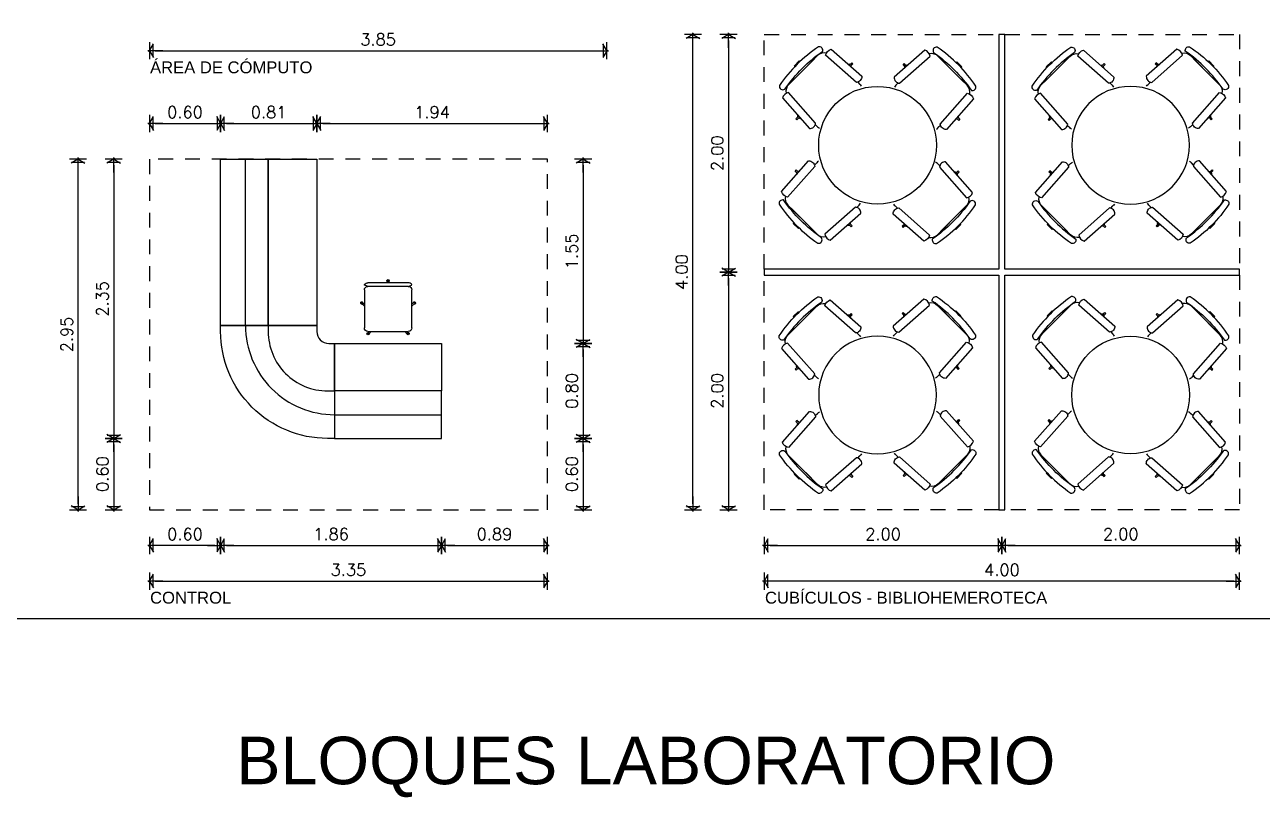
# Model space of a CAD drawing. Header units: millimetres. Extents: x 0 to 53.7, y -32.2 to -5.1.
# Drawn here: x 16.47 to 26.88, y -18.73 to -12.23 of the extents above; entities that cross this region are included whole.
import ezdxf

# ---------------------------------------------------------------- set-up
doc = ezdxf.new("R2010")
doc.units = ezdxf.units.MM
doc.header["$MEASUREMENT"] = 0
doc.linetypes.add('consulta externa$0$HIDDEN2', pattern=[4.7625, 3.175, -1.5875])
doc.linetypes.add('HIDDEN2', pattern=[0.1875, 0.125, -0.0625])
for name, color, linetype in [('Can', 6, 'Continuous'), ('Cot', 8, 'Continuous'), ('Mob', 8, 'Continuous'), ('Proy', 9, 'HIDDEN2'), ('Tex', 2, 'Continuous')]:
    doc.layers.add(name, color=color, linetype=linetype)
doc.styles.add('ARIAL', font='arial.ttf')
doc.styles.add('ROMANS', font='romans.shx')
doc.dimstyles.new('PAÑO', dxfattribs={"dimscale": 0.5, "dimtxt": 0.2, "dimasz": 0.1, "dimexe": 0.18, "dimexo": 0.0625, "dimgap": 0.09, "dimtad": 1, "dimzin": 0, "dimdsep": 46, "dimtxsty": 'ROMANS', "dimblk1": 'COTP', "dimblk2": 'COTP', "dimsah": 1, "dimcen": 0.09, "dimse1": 1, "dimse2": 1, "dimclrd": 256, "dimclrt": 2, "dimaunit": 1, "dimadec": 0, "dimazin": 0, "dimtfac": 1, "dimtix": 1, "dimtmove": 2, "dimatfit": 0, "dimldrblk": 'COTP', "dimfxl": 0.18, "dimtolj": 1, "dimtzin": 0, "dimarcsym": 0})

# ---------------------------------------------------------------- blocks, each defined once
blk = doc.blocks.new('consulta externa$0$A$C640750FE')
at = {"linetype": 'consulta externa$0$HIDDEN2'}
for p, q in [((0.6, -0.9), (0.6, 0)), ((-0.15, -1.65), (-1.55, -1.65))]:
    blk.add_line(p, q, dxfattribs=at)
for points in [[(0, 0), (0.4, 0), (0.4, -0.9), (0, -0.9)], [(0.4, -0.9), (0.8, -0.9), (0.8, 0), (0.4, 0)], [(-1.55, -1.05), (-0.15, -1.05), (-0.15, -1.459), (-1.55, -1.459)], [(-1.55, -1.459), (-0.15, -1.459), (-0.15, -1.859), (-1.55, -1.859)]]:
    blk.add_lwpolyline(points, close=True)
blk.add_lwpolyline([(-0.15, -1.459), (-0.15, -1.05), (-0.1, -1.05, 0.414284), (0, -0.95), (0, -0.9), (0.4, -0.9)], format="xyb")
blk.add_lwpolyline([(-0.15, -1.459), (-0.1, -1.459, 0.414214), (0.4, -0.959), (0.4, -0.9), (0.8, -0.9), (0.8, -0.959, -0.414214), (-0.1, -1.859), (-0.15, -1.859)], format="xyb", close=True)
blk.add_lwpolyline([(0.6, -0.9, -0.414214), (-0.15, -1.65)], format="xyb", dxfattribs=at)
blk = doc.blocks.new('consulta externa$0$1003')
at = {"linetype": 'Continuous', "ltscale": 0.01}
for p, q in [((-0.201, 0.225), (-0.224, 0.2)), ((-0.192, 0.217), (-0.208, 0.2)), ((-0.458, 0.163), (-0.437, 0.143)), ((-0.45, 0.172), (-0.437, 0.159)), ((-0.437, -0.17), (-0.437, 0.17)), ((-0.407, 0.2), (-0.087, 0.2)), ((-0.057, 0.17), (-0.057, -0.17)), ((-0.027, 0.17), (-0.027, -0.17)), ((-0.01, 0.006), (-0.027, 0.006)), ((-0.01, -0.006), (-0.027, -0.006)), ((-0.458, -0.163), (-0.437, -0.143)), ((-0.45, -0.172), (-0.437, -0.159)), ((-0.087, -0.2), (-0.407, -0.2)), ((-0.201, -0.225), (-0.224, -0.2)), ((-0.192, -0.217), (-0.208, -0.2))]:
    blk.add_line(p, q, dxfattribs=at)
for centre, radius, start, end in [((-0.197, 0.221), 0.01, 264.8878, 191.648), ((-0.197, 0.221), 0.006, 311.2211, 140.2792), ((-0.454, 0.168), 0.01, 352.1849, 278.8523), ((-0.454, 0.168), 0.006, 42.4427, 238.1914), ((-0.407, 0.17), 0.03, 90, 180), ((-0.087, 0.17), 0.03, 0, 90), ((-0.01, 0), 0.01, 216.8699, 143.1301), ((-0.01, 0), 0.006, 270, 90), ((-0.454, -0.168), 0.01, 81.1477, 7.8151), ((-0.454, -0.168), 0.006, 121.8086, 317.5573), ((-0.407, -0.17), 0.03, 180, 270), ((-0.087, -0.17), 0.03, 270, 0), ((-0.197, -0.221), 0.01, 168.352, 95.1122), ((-0.197, -0.221), 0.006, 219.7208, 48.7789)]:
    blk.add_arc(centre, radius, start, end, dxfattribs=at)
for points in [[(-0.057, 0.17), (-0.053, 0.186), (-0.044, 0.216), (-0.025, 0.177), (-0.027, 0.17)], [(-0.057, -0.17), (-0.053, -0.186), (-0.044, -0.216), (-0.025, -0.177), (-0.027, -0.17)]]:
    blk.add_open_spline(points, degree=3, knots=[0, 0, 0, 0, 0.03324179, 0.065201, 0.065201, 0.065201, 0.065201], dxfattribs=at)
blk = doc.blocks.new('COTP')
at = {"color": 0}
for p, q in [((-2.24, 0), (0.28, 0)), ((0, -1.45), (0, 1.45))]:
    blk.add_line(p, q, dxfattribs=at)
at = {"color": 2}
for p, q in [((0.1, -0.17), (-0.67, 1.16)), ((0.1, 0.17), (-0.67, -1.16)), ((-0.56, -1.11), (-0.56, 1.11))]:
    blk.add_line(p, q, dxfattribs=at)
blk = doc.blocks.new('*D540')
at = {"layer": 'Cot', "lineweight": -2, "transparency": 16777216}
blk.add_line((17.218, -13.409), (17.218, -15.659), dxfattribs=at)
at = {"layer": 'Defpoints', "color": 0, "transparency": 16777216}
for p in [(18.518, -13.359), (17.218, -15.709), (19.527, -15.709)]:
    blk.add_point(p, dxfattribs=at)
at = {"layer": 'Cot', "lineweight": -2, "transparency": 16777216, "xscale": 0.05, "yscale": 0.05, "zscale": 0.05}
for p, rotation in [((17.218, -13.359), 90), ((17.218, -15.709), 270)]:
    blk.add_blockref('COTP', p, dxfattribs=dict(at, rotation=rotation))
at = {"layer": 'Cot', "color": 2, "transparency": 16777216, "insert": (17.123, -14.534), "char_height": 0.1, "attachment_point": 5, "rotation": 90, "style": 'ROMANS'}
blk.add_mtext('\\A1;2.35', dxfattribs=at)
blk = doc.blocks.new('*D541')
at = {"layer": 'Cot', "lineweight": -2, "transparency": 16777216}
blk.add_line((17.218, -15.759), (17.218, -16.259), dxfattribs=at)
at = {"layer": 'Defpoints', "color": 0, "transparency": 16777216}
for p in [(19.527, -15.709), (17.218, -16.309), (17.518, -16.309)]:
    blk.add_point(p, dxfattribs=at)
at = {"layer": 'Cot', "lineweight": -2, "transparency": 16777216, "xscale": 0.05, "yscale": 0.05, "zscale": 0.05}
for p, rotation in [((17.218, -15.709), 90), ((17.218, -16.309), 270)]:
    blk.add_blockref('COTP', p, dxfattribs=dict(at, rotation=rotation))
at = {"layer": 'Cot', "color": 2, "transparency": 16777216, "insert": (17.123, -16.009), "char_height": 0.1, "attachment_point": 5, "rotation": 90, "style": 'ROMANS'}
blk.add_mtext('\\A1;0.60', dxfattribs=at)
blk = doc.blocks.new('*D542')
at = {"layer": 'Cot', "lineweight": -2, "transparency": 16777216}
blk.add_line((16.918, -16.259), (16.918, -13.409), dxfattribs=at)
at = {"layer": 'Defpoints', "color": 0, "transparency": 16777216}
for p in [(16.918, -13.359), (17.518, -13.359), (17.518, -16.309)]:
    blk.add_point(p, dxfattribs=at)
at = {"layer": 'Cot', "lineweight": -2, "transparency": 16777216, "xscale": 0.05, "yscale": 0.05, "zscale": 0.05}
for p, rotation in [((16.918, -13.359), 90), ((16.918, -16.309), 270)]:
    blk.add_blockref('COTP', p, dxfattribs=dict(at, rotation=rotation))
at = {"layer": 'Cot', "color": 2, "transparency": 16777216, "insert": (16.823, -14.834), "char_height": 0.1, "attachment_point": 5, "rotation": 90, "style": 'ROMANS'}
blk.add_mtext('\\A1;2.95', dxfattribs=at)
blk = doc.blocks.new('*D543')
at = {"layer": 'Cot', "lineweight": -2, "transparency": 16777216}
blk.add_line((21.168, -13.409), (21.168, -14.859), dxfattribs=at)
at = {"layer": 'Defpoints', "color": 0, "transparency": 16777216}
for p in [(18.927, -13.359), (19.977, -14.909), (21.168, -14.909)]:
    blk.add_point(p, dxfattribs=at)
at = {"layer": 'Cot', "lineweight": -2, "transparency": 16777216, "xscale": 0.05, "yscale": 0.05, "zscale": 0.05}
for p, rotation in [((21.168, -13.359), 90), ((21.168, -14.909), 270)]:
    blk.add_blockref('COTP', p, dxfattribs=dict(at, rotation=rotation))
at = {"layer": 'Cot', "color": 2, "transparency": 16777216, "insert": (21.073, -14.134), "char_height": 0.1, "attachment_point": 5, "rotation": 90, "style": 'ROMANS'}
blk.add_mtext('\\A1;1.55', dxfattribs=at)
blk = doc.blocks.new('*D544')
at = {"layer": 'Cot', "lineweight": -2, "transparency": 16777216}
blk.add_line((21.168, -14.959), (21.168, -15.659), dxfattribs=at)
at = {"layer": 'Defpoints', "color": 0, "transparency": 16777216}
for p in [(19.977, -14.909), (19.977, -15.709), (21.168, -15.709)]:
    blk.add_point(p, dxfattribs=at)
at = {"layer": 'Cot', "lineweight": -2, "transparency": 16777216, "xscale": 0.05, "yscale": 0.05, "zscale": 0.05}
for p, rotation in [((21.168, -14.909), 90), ((21.168, -15.709), 270)]:
    blk.add_blockref('COTP', p, dxfattribs=dict(at, rotation=rotation))
at = {"layer": 'Cot', "color": 2, "transparency": 16777216, "insert": (21.073, -15.309), "char_height": 0.1, "attachment_point": 5, "rotation": 90, "style": 'ROMANS'}
blk.add_mtext('\\A1;0.80', dxfattribs=at)
blk = doc.blocks.new('*D545')
at = {"layer": 'Cot', "lineweight": -2, "transparency": 16777216}
blk.add_line((21.168, -15.759), (21.168, -16.259), dxfattribs=at)
at = {"layer": 'Defpoints', "color": 0, "transparency": 16777216}
for p in [(19.977, -15.709), (20.868, -16.309), (21.168, -16.309)]:
    blk.add_point(p, dxfattribs=at)
at = {"layer": 'Cot', "lineweight": -2, "transparency": 16777216, "xscale": 0.05, "yscale": 0.05, "zscale": 0.05}
for p, rotation in [((21.168, -15.709), 90), ((21.168, -16.309), 270)]:
    blk.add_blockref('COTP', p, dxfattribs=dict(at, rotation=rotation))
at = {"layer": 'Cot', "color": 2, "transparency": 16777216, "insert": (21.073, -16.009), "char_height": 0.1, "attachment_point": 5, "rotation": 90, "style": 'ROMANS'}
blk.add_mtext('\\A1;0.60', dxfattribs=at)
blk = doc.blocks.new('*D546')
at = {"layer": 'Cot', "lineweight": -2, "transparency": 16777216}
blk.add_line((17.568, -13.059), (18.068, -13.059), dxfattribs=at)
at = {"layer": 'Defpoints', "color": 0, "transparency": 16777216}
for p in [(18.118, -13.059), (17.518, -13.359), (18.118, -13.359)]:
    blk.add_point(p, dxfattribs=at)
at = {"layer": 'Cot', "lineweight": -2, "transparency": 16777216, "xscale": 0.05, "yscale": 0.05, "zscale": 0.05, "rotation": 180}
blk.add_blockref('COTP', (17.518, -13.059), dxfattribs=at)
at = {"layer": 'Cot', "lineweight": -2, "transparency": 16777216, "xscale": 0.05, "yscale": 0.05, "zscale": 0.05}
blk.add_blockref('COTP', (18.118, -13.059), dxfattribs=at)
at = {"layer": 'Cot', "color": 2, "transparency": 16777216, "insert": (17.818, -12.964), "char_height": 0.1, "attachment_point": 5, "style": 'ROMANS'}
blk.add_mtext('\\A1;0.60', dxfattribs=at)
blk = doc.blocks.new('*D547')
at = {"layer": 'Cot', "lineweight": -2, "transparency": 16777216}
blk.add_line((18.168, -13.059), (18.877, -13.059), dxfattribs=at)
at = {"layer": 'Defpoints', "color": 0, "transparency": 16777216}
for p in [(18.927, -13.059), (18.118, -13.359), (18.927, -13.359)]:
    blk.add_point(p, dxfattribs=at)
at = {"layer": 'Cot', "lineweight": -2, "transparency": 16777216, "xscale": 0.05, "yscale": 0.05, "zscale": 0.05, "rotation": 180}
blk.add_blockref('COTP', (18.118, -13.059), dxfattribs=at)
at = {"layer": 'Cot', "lineweight": -2, "transparency": 16777216, "xscale": 0.05, "yscale": 0.05, "zscale": 0.05}
blk.add_blockref('COTP', (18.927, -13.059), dxfattribs=at)
at = {"layer": 'Cot', "color": 2, "transparency": 16777216, "insert": (18.522, -12.964), "char_height": 0.1, "attachment_point": 5, "style": 'ROMANS'}
blk.add_mtext('\\A1;0.81', dxfattribs=at)
blk = doc.blocks.new('*D548')
at = {"layer": 'Cot', "lineweight": -2, "transparency": 16777216}
blk.add_line((18.977, -13.059), (20.818, -13.059), dxfattribs=at)
at = {"layer": 'Defpoints', "color": 0, "transparency": 16777216}
for p in [(20.868, -13.059), (18.927, -13.359), (20.868, -13.359)]:
    blk.add_point(p, dxfattribs=at)
at = {"layer": 'Cot', "lineweight": -2, "transparency": 16777216, "xscale": 0.05, "yscale": 0.05, "zscale": 0.05, "rotation": 180}
blk.add_blockref('COTP', (18.927, -13.059), dxfattribs=at)
at = {"layer": 'Cot', "lineweight": -2, "transparency": 16777216, "xscale": 0.05, "yscale": 0.05, "zscale": 0.05}
blk.add_blockref('COTP', (20.868, -13.059), dxfattribs=at)
at = {"layer": 'Cot', "color": 2, "transparency": 16777216, "insert": (19.897, -12.964), "char_height": 0.1, "attachment_point": 5, "style": 'ROMANS'}
blk.add_mtext('\\A1;1.94', dxfattribs=at)
blk = doc.blocks.new('*D549')
at = {"layer": 'Cot', "lineweight": -2, "transparency": 16777216}
blk.add_line((18.168, -16.609), (19.927, -16.609), dxfattribs=at)
at = {"layer": 'Defpoints', "color": 0, "transparency": 16777216}
for p in [(18.118, -14.759), (19.977, -15.509), (19.977, -16.609)]:
    blk.add_point(p, dxfattribs=at)
at = {"layer": 'Cot', "lineweight": -2, "transparency": 16777216, "xscale": 0.05, "yscale": 0.05, "zscale": 0.05, "rotation": 180}
blk.add_blockref('COTP', (18.118, -16.609), dxfattribs=at)
at = {"layer": 'Cot', "lineweight": -2, "transparency": 16777216, "xscale": 0.05, "yscale": 0.05, "zscale": 0.05}
blk.add_blockref('COTP', (19.977, -16.609), dxfattribs=at)
at = {"layer": 'Cot', "color": 2, "transparency": 16777216, "insert": (19.047, -16.514), "char_height": 0.1, "attachment_point": 5, "style": 'ROMANS'}
blk.add_mtext('\\A1;1.86', dxfattribs=at)
blk = doc.blocks.new('*D550')
at = {"layer": 'Cot', "lineweight": -2, "transparency": 16777216}
blk.add_line((20.027, -16.609), (20.818, -16.609), dxfattribs=at)
at = {"layer": 'Defpoints', "color": 0, "transparency": 16777216}
for p in [(19.977, -15.509), (20.868, -16.309), (20.868, -16.609)]:
    blk.add_point(p, dxfattribs=at)
at = {"layer": 'Cot', "lineweight": -2, "transparency": 16777216, "xscale": 0.05, "yscale": 0.05, "zscale": 0.05, "rotation": 180}
blk.add_blockref('COTP', (19.977, -16.609), dxfattribs=at)
at = {"layer": 'Cot', "lineweight": -2, "transparency": 16777216, "xscale": 0.05, "yscale": 0.05, "zscale": 0.05}
blk.add_blockref('COTP', (20.868, -16.609), dxfattribs=at)
at = {"layer": 'Cot', "color": 2, "transparency": 16777216, "insert": (20.422, -16.514), "char_height": 0.1, "attachment_point": 5, "style": 'ROMANS'}
blk.add_mtext('\\A1;0.89', dxfattribs=at)
blk = doc.blocks.new('*D551')
at = {"layer": 'Cot', "lineweight": -2, "transparency": 16777216}
blk.add_line((18.068, -16.609), (17.568, -16.609), dxfattribs=at)
at = {"layer": 'Defpoints', "color": 0, "transparency": 16777216}
for p in [(18.118, -14.759), (17.518, -16.309), (17.518, -16.609)]:
    blk.add_point(p, dxfattribs=at)
at = {"layer": 'Cot', "lineweight": -2, "transparency": 16777216, "xscale": 0.05, "yscale": 0.05, "zscale": 0.05, "rotation": 180}
blk.add_blockref('COTP', (17.518, -16.609), dxfattribs=at)
at = {"layer": 'Cot', "lineweight": -2, "transparency": 16777216, "xscale": 0.05, "yscale": 0.05, "zscale": 0.05}
blk.add_blockref('COTP', (18.118, -16.609), dxfattribs=at)
at = {"layer": 'Cot', "color": 2, "transparency": 16777216, "insert": (17.818, -16.514), "char_height": 0.1, "attachment_point": 5, "style": 'ROMANS'}
blk.add_mtext('\\A1;0.60', dxfattribs=at)
blk = doc.blocks.new('*D552')
at = {"layer": 'Cot', "lineweight": -2, "transparency": 16777216}
blk.add_line((17.568, -16.909), (20.818, -16.909), dxfattribs=at)
at = {"layer": 'Defpoints', "color": 0, "transparency": 16777216}
for p in [(17.518, -16.309), (20.868, -16.309), (20.868, -16.909)]:
    blk.add_point(p, dxfattribs=at)
at = {"layer": 'Cot', "lineweight": -2, "transparency": 16777216, "xscale": 0.05, "yscale": 0.05, "zscale": 0.05, "rotation": 180}
blk.add_blockref('COTP', (17.518, -16.909), dxfattribs=at)
at = {"layer": 'Cot', "lineweight": -2, "transparency": 16777216, "xscale": 0.05, "yscale": 0.05, "zscale": 0.05}
blk.add_blockref('COTP', (20.868, -16.909), dxfattribs=at)
at = {"layer": 'Cot', "color": 2, "transparency": 16777216, "insert": (19.193, -16.814), "char_height": 0.1, "attachment_point": 5, "style": 'ROMANS'}
blk.add_mtext('\\A1;3.35', dxfattribs=at)
blk = doc.blocks.new('A$C76F738EF')
for p, q in [((-0.0227, 0.8793), (-0.0227, 0.8723)), ((-0.0227, 0.8793), (0.0318, 0.8793)), ((0.0318, 0.8793), (0.0318, 0.872)), ((-0.1511, 0.8088), (0.1265, 0.8088)), ((0.0318, 0.8088), (0.1602, 0.8088)), ((-0.2981, 0.5741), (-0.2981, 0.5848)), ((-0.2706, 0.5848), (-0.2981, 0.5848)), ((-0.2713, 0.5741), (-0.2981, 0.5741)), ((0.2797, 0.5848), (0.3072, 0.5848)), ((0.2804, 0.5741), (0.3072, 0.5741)), ((0.3072, 0.5741), (0.3072, 0.5848)), ((-0.2248, 0.4483), (-0.2248, 0.4238)), ((0.2339, 0.4483), (0.2339, 0.4238)), ((-0.5848, 0.2797), (-0.5848, 0.3072)), ((-0.5741, 0.3072), (-0.5848, 0.3072)), ((-0.5741, 0.2804), (-0.5741, 0.3072)), ((0.5741, 0.2981), (0.5848, 0.2981)), ((0.5741, 0.2713), (0.5741, 0.2981)), ((0.5848, 0.2706), (0.5848, 0.2981)), ((-0.4483, 0.2339), (-0.4238, 0.2339)), ((0.4483, 0.2248), (0.4238, 0.2248)), ((-0.8088, 0.0318), (-0.8088, 0.1602)), ((-0.8088, -0.1511), (-0.8088, 0.1265)), ((0.8088, 0.1511), (0.8088, -0.1265)), ((-0.8793, 0.0318), (-0.872, 0.0318)), ((-0.8793, -0.0227), (-0.8793, 0.0318)), ((0.8793, 0.0227), (0.8723, 0.0227)), ((0.8793, 0.0227), (0.8793, -0.0318)), ((-0.8793, -0.0227), (-0.8723, -0.0227)), ((0.8088, -0.0318), (0.8088, -0.1602)), ((0.8793, -0.0318), (0.872, -0.0318)), ((-0.5848, -0.2706), (-0.5848, -0.2981)), ((-0.5741, -0.2713), (-0.5741, -0.2981)), ((-0.4483, -0.2248), (-0.4238, -0.2248)), ((0.4483, -0.2339), (0.4238, -0.2339)), ((0.5741, -0.2804), (0.5741, -0.3072)), ((0.5848, -0.2797), (0.5848, -0.3072)), ((-0.5741, -0.2981), (-0.5848, -0.2981)), ((0.5741, -0.3072), (0.5848, -0.3072)), ((-0.2339, -0.4483), (-0.2339, -0.4238)), ((0.2248, -0.4483), (0.2248, -0.4238)), ((-0.2804, -0.5741), (-0.3072, -0.5741)), ((-0.3072, -0.5741), (-0.3072, -0.5848)), ((-0.2797, -0.5848), (-0.3072, -0.5848)), ((0.2706, -0.5848), (0.2981, -0.5848)), ((0.2713, -0.5741), (0.2981, -0.5741)), ((0.2981, -0.5741), (0.2981, -0.5848)), ((-0.0318, -0.8088), (-0.1602, -0.8088)), ((0.1511, -0.8088), (-0.1265, -0.8088)), ((-0.0318, -0.8793), (-0.0318, -0.872)), ((0.0227, -0.8793), (-0.0318, -0.8793)), ((0.0227, -0.8793), (0.0227, -0.8723))]:
    blk.add_line(p, q)
for points in [[(-0.2074, 0.8534, 0.667091), (-0.1977, 0.8043, -0.088922), (0.2119, 0.8043, 0.527589), (0.2127, 0.8516, 0.095477)], [(-0.1966, 0.7667, 0.281793), (-0.2591, 0.7697), (-0.2785, 0.4582, 0.418015), (-0.2162, 0.4543)], [(0.2057, 0.7667, -0.281793), (0.2681, 0.7697), (0.2876, 0.4582, -0.418015), (0.2252, 0.4543)], [(-0.7667, 0.2057, -0.281793), (-0.7697, 0.2681), (-0.4582, 0.2876, -0.418015), (-0.4543, 0.2252)], [(-0.8534, -0.2074, 0.667091), (-0.8043, -0.1977, -0.088922), (-0.8043, 0.2119, 0.527589), (-0.8516, 0.2127, 0.095477)], [(0.7667, 0.1966, 0.281793), (0.7697, 0.2591), (0.4582, 0.2785, 0.418015), (0.4543, 0.2162)], [(0.8534, 0.2074, 0.667091), (0.8043, 0.1977, -0.088922), (0.8043, -0.2119, 0.527589), (0.8516, -0.2127, 0.095477)], [(-0.7667, -0.1966, 0.281793), (-0.7697, -0.2591), (-0.4582, -0.2785, 0.418015), (-0.4543, -0.2162)], [(0.7667, -0.2057, -0.281793), (0.7697, -0.2681), (0.4582, -0.2876, -0.418015), (0.4543, -0.2252)], [(-0.2057, -0.7667, -0.281793), (-0.2681, -0.7697), (-0.2876, -0.4582, -0.418015), (-0.2252, -0.4543)], [(0.1966, -0.7667, 0.281793), (0.2591, -0.7697), (0.2785, -0.4582, 0.418015), (0.2162, -0.4543)], [(0.2074, -0.8534, 0.667091), (0.1977, -0.8043, -0.088922), (-0.2119, -0.8043, 0.527589), (-0.2127, -0.8516, 0.095477)]]:
    blk.add_lwpolyline(points, format="xyb", close=True)
blk.add_circle((0, 0), 0.45)
for centre, radius, start, end in [((-0.1511, 0.7351), 0.0737, 90, 147.60084), ((0.1602, 0.7351), 0.0737, 32.39916, 90), ((-0.2615, 0.5795), 0.0182, 117.8828, 162.89536), ((-0.2615, 0.5795), 0.0182, 197.10464, 234.96453), ((0.2705, 0.5795), 0.0182, 17.10464, 62.1172), ((0.2705, 0.5795), 0.0182, 305.03547, 342.89536), ((-0.1511, 0.4238), 0.0737, 180, 194.40356), ((0.1602, 0.4238), 0.0737, 345.59644, 0), ((-0.5795, 0.2705), 0.0182, 107.10464, 152.1172), ((-0.5795, 0.2705), 0.0182, 35.03547, 72.89536), ((-0.7351, 0.1602), 0.0737, 122.39916, 180), ((-0.4238, 0.1602), 0.0737, 75.59644, 90), ((0.4238, 0.1511), 0.0737, 90, 104.40356), ((0.5795, 0.2615), 0.0182, 107.10464, 144.96453), ((0.5795, 0.2615), 0.0182, 27.8828, 72.89536), ((0.7351, 0.1511), 0.0737, 0, 57.60084), ((-0.7351, -0.1511), 0.0737, 180, 237.60084), ((0.7351, -0.1602), 0.0737, 302.39916, 0), ((-0.5795, -0.2615), 0.0182, 207.8828, 252.89536), ((-0.5795, -0.2615), 0.0182, 287.10464, 324.96453), ((-0.4238, -0.1511), 0.0737, 270, 284.40356), ((0.4238, -0.1602), 0.0737, 255.59644, 270), ((0.5795, -0.2705), 0.0182, 215.03547, 252.89536), ((0.5795, -0.2705), 0.0182, 287.10464, 332.1172), ((-0.1602, -0.4238), 0.0737, 165.59644, 180), ((0.1511, -0.4238), 0.0737, 0, 14.40356), ((-0.2705, -0.5795), 0.0182, 125.03547, 162.89536), ((0.2615, -0.5795), 0.0182, 17.10464, 54.96453), ((-0.2705, -0.5795), 0.0182, 197.10464, 242.1172), ((0.2615, -0.5795), 0.0182, 297.8828, 342.89536), ((-0.1602, -0.7351), 0.0737, 212.39916, 270), ((0.1511, -0.7351), 0.0737, 270, 327.60084)]:
    blk.add_arc(centre, radius, start, end)
blk = doc.blocks.new('*D597')
at = {"layer": 'Cot', "lineweight": -2, "transparency": 16777216}
blk.add_line((22.392, -12.359), (22.392, -14.259), dxfattribs=at)
at = {"layer": 'Defpoints', "color": 0, "transparency": 16777216}
for p in [(22.692, -12.309, 0.584), (22.392, -14.309), (22.692, -14.309)]:
    blk.add_point(p, dxfattribs=at)
at = {"layer": 'Cot', "lineweight": -2, "transparency": 16777216, "xscale": 0.05, "yscale": 0.05, "zscale": 0.05}
for p, rotation in [((22.392, -12.309), 90), ((22.392, -14.309), 270)]:
    blk.add_blockref('COTP', p, dxfattribs=dict(at, rotation=rotation))
at = {"layer": 'Cot', "color": 2, "transparency": 16777216, "insert": (22.297, -13.309), "char_height": 0.1, "attachment_point": 5, "rotation": 90, "style": 'ROMANS'}
blk.add_mtext('\\A1;2.00', dxfattribs=at)
blk = doc.blocks.new('*D598')
at = {"layer": 'Cot', "lineweight": -2, "transparency": 16777216}
blk.add_line((22.392, -14.359), (22.392, -16.259), dxfattribs=at)
at = {"layer": 'Defpoints', "color": 0, "transparency": 16777216}
for p in [(22.692, -14.309), (22.392, -16.309), (22.692, -16.309, 0.584)]:
    blk.add_point(p, dxfattribs=at)
at = {"layer": 'Cot', "lineweight": -2, "transparency": 16777216, "xscale": 0.05, "yscale": 0.05, "zscale": 0.05}
for p, rotation in [((22.392, -14.309), 90), ((22.392, -16.309), 270)]:
    blk.add_blockref('COTP', p, dxfattribs=dict(at, rotation=rotation))
at = {"layer": 'Cot', "color": 2, "transparency": 16777216, "insert": (22.297, -15.309), "char_height": 0.1, "attachment_point": 5, "rotation": 90, "style": 'ROMANS'}
blk.add_mtext('\\A1;2.00', dxfattribs=at)
blk = doc.blocks.new('*D599')
at = {"layer": 'Cot', "lineweight": -2, "transparency": 16777216}
blk.add_line((22.742, -16.609), (24.642, -16.609), dxfattribs=at)
at = {"layer": 'Defpoints', "color": 0, "transparency": 16777216}
for p in [(22.692, -16.309, 0.584), (24.692, -16.309), (24.692, -16.609)]:
    blk.add_point(p, dxfattribs=at)
at = {"layer": 'Cot', "lineweight": -2, "transparency": 16777216, "xscale": 0.05, "yscale": 0.05, "zscale": 0.05, "rotation": 180}
blk.add_blockref('COTP', (22.692, -16.609), dxfattribs=at)
at = {"layer": 'Cot', "lineweight": -2, "transparency": 16777216, "xscale": 0.05, "yscale": 0.05, "zscale": 0.05}
blk.add_blockref('COTP', (24.692, -16.609), dxfattribs=at)
at = {"layer": 'Cot', "color": 2, "transparency": 16777216, "insert": (23.692, -16.514), "char_height": 0.1, "attachment_point": 5, "style": 'ROMANS'}
blk.add_mtext('\\A1;2.00', dxfattribs=at)
blk = doc.blocks.new('*D600')
at = {"layer": 'Cot', "lineweight": -2, "transparency": 16777216}
blk.add_line((24.742, -16.609), (26.642, -16.609), dxfattribs=at)
at = {"layer": 'Defpoints', "color": 0, "transparency": 16777216}
for p in [(24.692, -16.309), (26.692, -16.309, 0.584), (26.692, -16.609)]:
    blk.add_point(p, dxfattribs=at)
at = {"layer": 'Cot', "lineweight": -2, "transparency": 16777216, "xscale": 0.05, "yscale": 0.05, "zscale": 0.05, "rotation": 180}
blk.add_blockref('COTP', (24.692, -16.609), dxfattribs=at)
at = {"layer": 'Cot', "lineweight": -2, "transparency": 16777216, "xscale": 0.05, "yscale": 0.05, "zscale": 0.05}
blk.add_blockref('COTP', (26.692, -16.609), dxfattribs=at)
at = {"layer": 'Cot', "color": 2, "transparency": 16777216, "insert": (25.692, -16.514), "char_height": 0.1, "attachment_point": 5, "style": 'ROMANS'}
blk.add_mtext('\\A1;2.00', dxfattribs=at)
blk = doc.blocks.new('*D601')
at = {"layer": 'Cot', "lineweight": -2, "transparency": 16777216}
blk.add_line((26.642, -16.909), (22.742, -16.909), dxfattribs=at)
at = {"layer": 'Defpoints', "color": 0, "transparency": 16777216}
for p in [(22.692, -16.309, 0.584), (26.692, -16.309, 0.584), (22.692, -16.909)]:
    blk.add_point(p, dxfattribs=at)
at = {"layer": 'Cot', "lineweight": -2, "transparency": 16777216, "xscale": 0.05, "yscale": 0.05, "zscale": 0.05, "rotation": 180}
blk.add_blockref('COTP', (22.692, -16.909), dxfattribs=at)
at = {"layer": 'Cot', "lineweight": -2, "transparency": 16777216, "xscale": 0.05, "yscale": 0.05, "zscale": 0.05}
blk.add_blockref('COTP', (26.692, -16.909), dxfattribs=at)
at = {"layer": 'Cot', "color": 2, "transparency": 16777216, "insert": (24.692, -16.814), "char_height": 0.1, "attachment_point": 5, "style": 'ROMANS'}
blk.add_mtext('\\A1;4.00', dxfattribs=at)
blk = doc.blocks.new('*D602')
at = {"layer": 'Cot', "lineweight": -2, "transparency": 16777216}
blk.add_line((22.092, -16.259), (22.092, -12.359), dxfattribs=at)
at = {"layer": 'Defpoints', "color": 0, "transparency": 16777216}
for p in [(22.092, -12.309), (22.692, -12.309, 0.584), (22.692, -16.309, 0.584)]:
    blk.add_point(p, dxfattribs=at)
at = {"layer": 'Cot', "lineweight": -2, "transparency": 16777216, "xscale": 0.05, "yscale": 0.05, "zscale": 0.05}
for p, rotation in [((22.092, -12.309), 90), ((22.092, -16.309), 270)]:
    blk.add_blockref('COTP', p, dxfattribs=dict(at, rotation=rotation))
at = {"layer": 'Cot', "color": 2, "transparency": 16777216, "insert": (21.997, -14.309), "char_height": 0.1, "attachment_point": 5, "rotation": 90, "style": 'ROMANS'}
blk.add_mtext('\\A1;4.00', dxfattribs=at)
blk = doc.blocks.new('*D607')
at = {"layer": 'Cot', "lineweight": -2, "transparency": 16777216}
blk.add_line((17.568, -12.446), (21.318, -12.446), dxfattribs=at)
at = {"layer": 'Defpoints', "color": 0, "transparency": 16777216}
for p in [(17.518, -12.146), (21.368, -12.146), (21.368, -12.446)]:
    blk.add_point(p, dxfattribs=at)
at = {"layer": 'Cot', "lineweight": -2, "transparency": 16777216, "xscale": 0.05, "yscale": 0.05, "zscale": 0.05, "rotation": 180}
blk.add_blockref('COTP', (17.518, -12.446), dxfattribs=at)
at = {"layer": 'Cot', "lineweight": -2, "transparency": 16777216, "xscale": 0.05, "yscale": 0.05, "zscale": 0.05}
blk.add_blockref('COTP', (21.368, -12.446), dxfattribs=at)
at = {"layer": 'Cot', "color": 2, "transparency": 16777216, "insert": (19.443, -12.351), "char_height": 0.1, "attachment_point": 5, "style": 'ROMANS'}
blk.add_mtext('\\A1;3.85', dxfattribs=at)

msp = doc.modelspace()

# ---------------------------------------------------------------- linework, layer by layer
at = {"layer": 'Can', "elevation": -0.584}
msp.add_lwpolyline([(24.667, -14.334), (24.667, -16.309), (24.717, -16.309), (24.717, -16.309), (24.717, -14.334), (26.692, -14.334), (26.692, -14.284), (26.692, -14.284), (24.717, -14.284), (24.717, -12.309), (24.667, -12.309), (24.667, -12.309), (24.667, -14.284), (22.692, -14.284), (22.692, -14.284), (22.692, -14.334), (22.692, -14.334)], close=True, dxfattribs=at)
at = {"layer": 'Proy'}
for points in [[(22.692, -12.309), (26.692, -12.309), (26.692, -16.309), (22.692, -16.309)], [(17.518, -13.359), (17.518, -16.309), (20.868, -16.309), (20.868, -13.359)]]:
    msp.add_lwpolyline(points, close=True, dxfattribs=at)
at = {"layer": 'Tex'}
msp.add_lwpolyline([(0.006, -5.875), (0.006, -17.225), (27.406, -17.225), (27.406, -5.875)], close=True, dxfattribs=at)

# ---------------------------------------------------------------- block references
at = {"layer": 'Mob', "extrusion": (0, 0, -1)}
for p, xscale, yscale, zscale, rotation in [((-23.645, -13.241, 0.584), -1.100000000000073, 1.100000000000023, -1.100000000000073, 315.0000000000126), ((-25.774, -13.241, 0.584), 1.100000000000073, 1.100000000000073, -1.1, 44.99999999998744), ((-23.645, -15.343, 0.584), 1.099999999999993, 1.099999999999993, -1.1, 224.9999999999832), ((-25.774, -15.343, 0.584), -1.099999999999993, 1.099999999999909, -1.099999999999993, 135.0000000000166)]:
    msp.add_blockref('A$C76F738EF', p, dxfattribs=dict(at, xscale=xscale, yscale=yscale, zscale=zscale, rotation=rotation))
at = {"layer": 'Mob', "rotation": 270}
msp.add_blockref('consulta externa$0$A$C640750FE', (19.977, -14.909), dxfattribs=at)
at = {"layer": 'Mob', "xscale": -1, "rotation": 270}
msp.add_blockref('consulta externa$0$1003', (19.527, -14.372), dxfattribs=at)

# ---------------------------------------------------------------- texts
at = {"layer": 'Tex', "style": 'ARIAL'}
msp.add_text('BLOQUES LABORATORIO', height=0.4, dxfattribs=at).set_placement((18.249, -18.619))
at = {"layer": 'Tex', "char_height": 0.1, "width": 3.88186, "attachment_point": 1, "style": 'ARIAL'}
for s, insert in [('ÁREA DE CÓMPUTO', (17.524, -12.536)), ('CONTROL', (17.524, -16.999)), ('CUBÍCULOS - BIBLIOHEMEROTECA ', (22.698, -16.999))]:
    msp.add_mtext(s, dxfattribs=dict(at, insert=insert))

# ---------------------------------------------------------------- dimensions: what is measured, and where the dimension line sits
at = {"layer": 'Cot'}
for base, p1, p2, picture, middle in [((21.368, -12.446), (17.518, -12.146), (21.368, -12.146), '*D607', (19.443, -12.351)), ((18.118, -13.059), (17.518, -13.359), (18.118, -13.359), '*D546', (17.818, -12.964)), ((18.927, -13.059), (18.118, -13.359), (18.927, -13.359), '*D547', (18.522, -12.964)), ((20.868, -13.059), (18.927, -13.359), (20.868, -13.359), '*D548', (19.897, -12.964)), ((17.518, -16.609), (18.118, -14.759), (17.518, -16.309), '*D551', (17.818, -16.514)), ((19.977, -16.609), (18.118, -14.759), (19.977, -15.509), '*D549', (19.047, -16.514)), ((20.868, -16.609), (19.977, -15.509), (20.868, -16.309), '*D550', (20.422, -16.514)), ((20.868, -16.909), (17.518, -16.309), (20.868, -16.309), '*D552', (19.193, -16.814)), ((24.692, -16.609, -0.584), (22.692, -16.309), (24.692, -16.309, -0.584), '*D599', (23.692, -16.514, -0.584)), ((22.692, -16.909, -0.584), (26.692, -16.309), (22.692, -16.309), '*D601', (24.692, -16.814, -0.584)), ((26.692, -16.609, -0.584), (24.692, -16.309, -0.584), (26.692, -16.309), '*D600', (25.692, -16.514, -0.584))]:
    dim = msp.add_linear_dim(base=base, p1=p1, p2=p2, dimstyle='PAÑO', dxfattribs=at)
    dim.commit()
    dim.dimension.update_dxf_attribs({"geometry": picture, "text_midpoint": middle})
for base, p1, p2, picture, middle in [((22.092, -12.309, -0.584), (22.692, -16.309), (22.692, -12.309), '*D602', (21.997, -14.309, -0.584)), ((22.392, -14.309, -0.584), (22.692, -12.309), (22.692, -14.309, -0.584), '*D597', (22.297, -13.309, -0.584)), ((16.918, -13.359), (17.518, -16.309), (17.518, -13.359), '*D542', (16.823, -14.834)), ((17.218, -15.709), (18.518, -13.359), (19.527, -15.709), '*D540', (17.123, -14.534)), ((21.168, -14.909), (18.927, -13.359), (19.977, -14.909), '*D543', (21.073, -14.134)), ((22.392, -16.309, -0.584), (22.692, -14.309, -0.584), (22.692, -16.309), '*D598', (22.297, -15.309, -0.584)), ((21.168, -15.709), (19.977, -14.909), (19.977, -15.709), '*D544', (21.073, -15.309)), ((17.218, -16.309), (19.527, -15.709), (17.518, -16.309), '*D541', (17.123, -16.009)), ((21.168, -16.309), (19.977, -15.709), (20.868, -16.309), '*D545', (21.073, -16.009))]:
    dim = msp.add_linear_dim(base=base, p1=p1, p2=p2, angle=90, dimstyle='PAÑO', dxfattribs=at)
    dim.commit()
    dim.dimension.update_dxf_attribs({"geometry": picture, "text_midpoint": middle})

doc.saveas('drawing.dxf')
